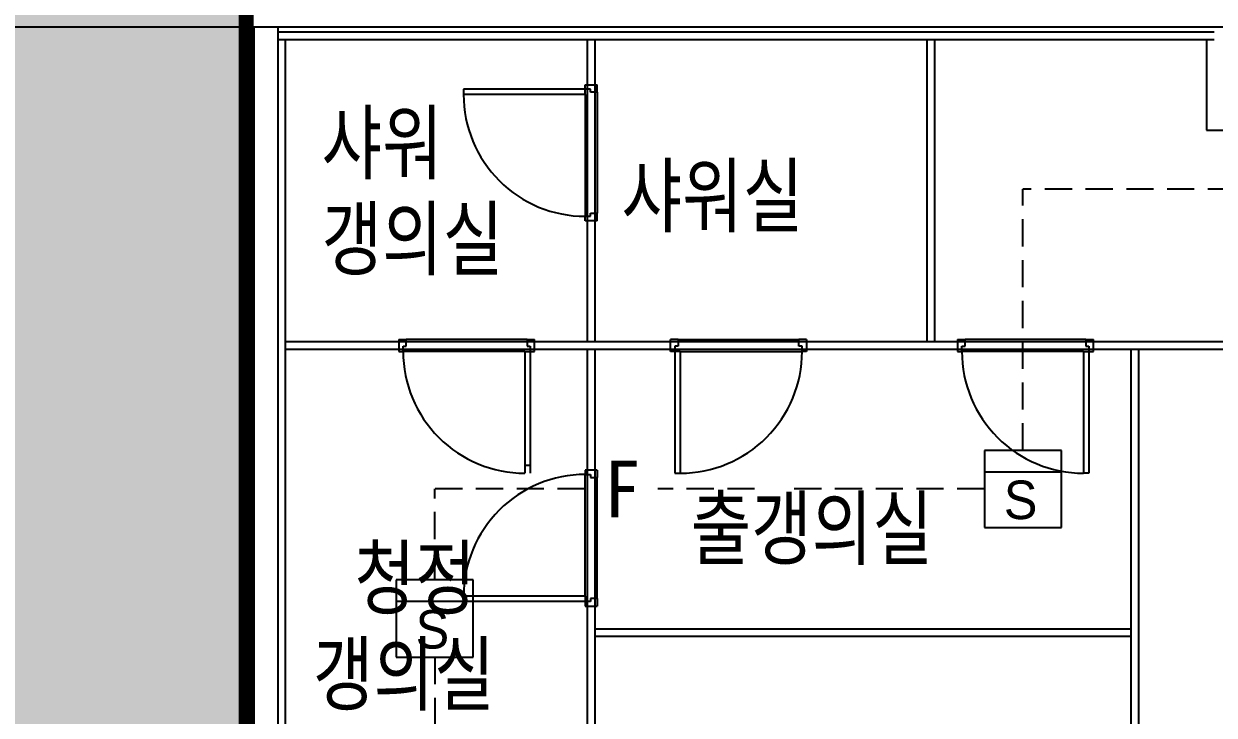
# Model space of a CAD drawing. Header units: millimetres. Extents: x 1710 to 94914, y 1329 to 63037.
# Drawn here: x 22099 to 29981, y 47372 to 51947 of the extents above; entities that cross this region are included whole.
import ezdxf
from ezdxf.enums import TextEntityAlignment as Align

# ---------------------------------------------------------------- set-up
doc = ezdxf.new("R2010")
doc.units = ezdxf.units.MM
doc.header["$LTSCALE"] = 120
doc.linetypes.add('HIDDENX2', pattern=[0.75, 0.5, -0.25])
for name, color, linetype in [('1구역', 41, 'Continuous'), ('ARCH', 9, 'Continuous'), ('DET', 2, 'Continuous'), ('DET-S', 2, 'Continuous'), ('fire', 2, 'Continuous'), ('fire-l', 4, 'Continuous'), ('공사제외', 5, 'Continuous')]:
    doc.layers.add(name, color=color, linetype=linetype)
doc.styles.add('GHD', font='')
doc.styles.add('ghs', font='')
doc.styles.add('돋움', font='')
doc.styles.get('GHD').set_extended_font_data('Dotum')
doc.styles.get('ghs').set_extended_font_data('Dotum')
doc.styles.get('돋움').set_extended_font_data('DotumChe')

# ---------------------------------------------------------------- blocks, each defined once
blk = doc.blocks.new('e-01')
at = {"layer": 'DET'}
for p, q in [((1.5, 1.5), (-1.5, 1.5)), ((-1.5, 1.5), (-1.5, -1.5)), ((1.5, -1.5), (1.5, 1.5)), ((1.5, 0.66), (-1.5, 0.66))]:
    blk.add_line(p, q, dxfattribs=at)
at = {"layer": 'DET-S'}
blk.add_line((-1.5, -1.5), (1.5, -1.5), dxfattribs=at)
at = {"layer": 'DET', "color": 1, "style": 'ghs'}
blk.add_text('S', height=1.5, dxfattribs=at).set_placement((-0.745, -1.172))

msp = doc.modelspace()

# ---------------------------------------------------------------- hatches: boundary and pattern name
at = {"layer": '공사제외', "linetype": 'Continuous'}
msp.add_hatch(color=253, dxfattribs=at).paths.add_polyline_path([(23571.3, 52274.1), (10031.3, 52274.1), (10031.3, 28344.3), (23571.3, 28344.3)])

# ---------------------------------------------------------------- linework, layer by layer
at = {"layer": '1구역', "linetype": 'Continuous', "const_width": 100, "elevation": 0}
msp.add_lwpolyline([(23571.3, 51924.1), (23571.3, 46196.6), (23571.3, 44357), (40531.3, 44357), (40531.3, 42084.2), (44142.7, 42084.2), (44142.7, 52274.1), (23571.3, 52274.1)], close=True, dxfattribs=at)
at = {"layer": 'ARCH', "color": 9}
for p, q in [((23781.3, 51924.1, 0), (10331.3, 51924.1, 0)), ((23781.3, 51924.1, 0), (10331.3, 51924.1, 0)), ((23781.3, 51924.1, 0), (10331.3, 51924.1, 0)), ((23571.3, 51924.1, 0), (23571.3, 43664.2, 0)), ((23621.3, 51924.1, 0), (23621.3, 44284.2, 0)), ((59231.3, 51924.2, 0), (23781.3, 51924.1, 0)), ((59231.3, 51924.2, 0), (23781.3, 51924.1, 0)), ((23781.3, 51924.1, 0), (23781.3, 44444.2, 0)), ((23781.3, 51894.2, 0), (29981.3, 51894.2, 0)), ((23781.3, 51844.2, 0), (29981.3, 51844.2, 0)), ((23831.3, 44494.2, 0), (23831.3, 51844.2, 0)), ((25831.3, 49844.2, 0), (25831.3, 51844.2, 0)), ((25881.3, 49844.2, 0), (25881.3, 51844.2, 0)), ((28081.3, 49844.2, 0), (28081.3, 51844.2, 0)), ((28131.3, 49844.2, 0), (28131.3, 51844.2, 0)), ((29931.3, 51844.2, 0), (29931.3, 51244.2, 0)), ((25816.3, 51514.8, 0), (25011.1, 51514.8, 0)), ((25011.1, 51514.8, 0), (25011.1, 51479.6, 0)), ((25816.3, 51479.6, 0), (25011.1, 51479.6, 0)), ((25816.3, 51514.8, 0), (25816.3, 51544.2, 0)), ((25816.3, 51544.2, 0), (25896.3, 51544.2, 0)), ((25852.2, 51514.8, 0), (25816.3, 51514.8, 0)), ((25816.3, 51479.6, 0), (25816.3, 51514.8, 0)), ((25816.3, 51479.6, 0), (25816.3, 50673.6, 0)), ((25831.3, 51544.2, 0), (25881.3, 51544.2, 0)), ((25831.3, 51544.2, 0), (25881.3, 51544.2, 0)), ((25852.2, 51494.3, 0), (25852.2, 51514.8, 0)), ((25896.3, 51494.3, 0), (25852.2, 51494.3, 0)), ((25896.3, 51494.3, 0), (25896.3, 51544.2, 0)), ((25896.3, 51494.3, 0), (25896.3, 50694.1, 0)), ((29931.3, 51244.2, 0), (30631.3, 51244.2, 0)), ((25852.2, 50694.1, 0), (25896.3, 50694.1, 0)), ((25852.2, 50673.6, 0), (25852.2, 50694.1, 0)), ((25852.2, 50673.6, 0), (25852.2, 50694.1, 0)), ((25896.3, 50644.2, 0), (25896.3, 50694.1, 0)), ((25816.3, 50673.6, 0), (25852.2, 50673.6, 0)), ((25816.3, 50644.2, 0), (25816.3, 50673.6, 0)), ((25896.3, 50644.2, 0), (25816.3, 50644.2, 0)), ((25881.3, 50644.2, 0), (25831.3, 50644.2, 0)), ((23831.3, 49844.2, 0), (29431.3, 49844.2, 0)), ((24581.3, 49859.2, 0), (24581.3, 49779.2, 0)), ((24581.3, 49859.2, 0), (24631.2, 49859.2, 0)), ((24581.3, 49844.2, 0), (24581.3, 49794.2, 0)), ((24631.2, 49815.1, 0), (24631.2, 49859.2, 0)), ((25431.5, 49859.2, 0), (24631.2, 49859.2, 0)), ((25431.5, 49859.2, 0), (25431.5, 49815.1, 0)), ((25431.5, 49859.2, 0), (25481.3, 49859.2, 0)), ((25481.3, 49779.2, 0), (25481.3, 49859.2, 0)), ((25481.3, 49794.2, 0), (25481.3, 49844.2, 0)), ((25481.3, 49794.2, 0), (25481.3, 49844.2, 0)), ((26381.3, 49779.2, 0), (26381.3, 49859.2, 0)), ((26431.2, 49859.2, 0), (26381.3, 49859.2, 0)), ((26381.3, 49794.2, 0), (26381.3, 49844.2, 0)), ((26381.3, 49794.2, 0), (26381.3, 49844.2, 0)), ((26431.2, 49859.2, 0), (26431.2, 49815.1, 0)), ((26431.2, 49859.2, 0), (27231.5, 49859.2, 0)), ((27231.5, 49815.1, 0), (27231.5, 49859.2, 0)), ((27281.3, 49859.2, 0), (27231.5, 49859.2, 0)), ((27281.3, 49859.2, 0), (27281.3, 49779.2, 0)), ((27281.3, 49844.2, 0), (27281.3, 49794.2, 0)), ((28281.3, 49859.2, 0), (28281.3, 49779.2, 0)), ((28281.3, 49859.2, 0), (28331.2, 49859.2, 0)), ((28281.3, 49844.2, 0), (28281.3, 49794.2, 0)), ((28331.2, 49815.1, 0), (28331.2, 49859.2, 0)), ((29131.5, 49859.2, 0), (28331.2, 49859.2, 0)), ((29131.5, 49859.2, 0), (29131.5, 49815.1, 0)), ((29131.5, 49859.2, 0), (29181.3, 49859.2, 0)), ((29181.3, 49779.2, 0), (29181.3, 49859.2, 0)), ((29181.3, 49794.2, 0), (29181.3, 49844.2, 0)), ((29181.3, 49794.2, 0), (29181.3, 49844.2, 0)), ((29431.3, 49844.2, 0), (42281.3, 49844.2, 0)), ((23831.3, 49794.2, 0), (42281.3, 49794.2, 0)), ((24581.3, 49779.2, 0), (24610.7, 49779.2, 0)), ((24610.7, 49815.1, 0), (24631.2, 49815.1, 0)), ((24610.7, 49779.2, 0), (24610.7, 49815.1, 0)), ((24610.7, 49815.1, 0), (24631.2, 49815.1, 0)), ((25416.7, 49779.2, 0), (24610.7, 49779.2, 0)), ((25416.7, 49779.2, 0), (25416.7, 48974, 0)), ((25416.7, 49779.2, 0), (25452, 49779.2, 0)), ((25431.5, 49815.1, 0), (25452, 49815.1, 0)), ((25452, 49815.1, 0), (25452, 49779.2, 0)), ((25452, 49779.2, 0), (25481.3, 49779.2, 0)), ((25452, 49779.2, 0), (25452, 48974, 0)), ((25831.3, 46244.2, 0), (25831.3, 49794.2, 0)), ((25881.3, 46244.2, 0), (25881.3, 49794.2, 0)), ((26410.7, 49779.2, 0), (26381.3, 49779.2, 0)), ((26410.7, 49815.1, 0), (26410.7, 49779.2, 0)), ((26431.2, 49815.1, 0), (26410.7, 49815.1, 0)), ((26410.7, 49779.2, 0), (26410.7, 48974, 0)), ((26446, 49779.2, 0), (26410.7, 49779.2, 0)), ((26446, 49779.2, 0), (26446, 48974, 0)), ((26446, 49779.2, 0), (27252, 49779.2, 0)), ((27252, 49815.1, 0), (27231.5, 49815.1, 0)), ((27252, 49815.1, 0), (27231.5, 49815.1, 0)), ((27252, 49779.2, 0), (27252, 49815.1, 0)), ((27281.3, 49779.2, 0), (27252, 49779.2, 0)), ((28281.3, 49779.2, 0), (28310.7, 49779.2, 0)), ((28310.7, 49815.1, 0), (28331.2, 49815.1, 0)), ((28310.7, 49779.2, 0), (28310.7, 49815.1, 0)), ((28310.7, 49815.1, 0), (28331.2, 49815.1, 0)), ((29116.7, 49779.2, 0), (28310.7, 49779.2, 0)), ((29116.7, 49779.2, 0), (29116.7, 48974, 0)), ((29116.7, 49779.2, 0), (29152, 49779.2, 0)), ((29131.5, 49815.1, 0), (29152, 49815.1, 0)), ((29152, 49815.1, 0), (29152, 49779.2, 0)), ((29152, 49779.2, 0), (29181.3, 49779.2, 0)), ((29152, 49779.2, 0), (29152, 48974, 0)), ((29431.3, 46244.2, 0), (29431.3, 49794.2, 0)), ((29481.3, 46244.2, 0), (29481.3, 49794.2, 0)), ((25452, 49024, 0), (25416.7, 49024, 0)), ((25816.3, 48994.2, 0), (25816.3, 48964.8, 0)), ((25896.3, 48994.2, 0), (25816.3, 48994.2, 0)), ((25816.3, 48964.8, 0), (25852.2, 48964.8, 0)), ((25816.3, 48158.8, 0), (25816.3, 48964.8, 0)), ((25881.3, 48994.2, 0), (25831.3, 48994.2, 0)), ((25852.2, 48964.8, 0), (25852.2, 48944.3, 0)), ((25852.2, 48964.8, 0), (25852.2, 48944.3, 0)), ((25896.3, 48994.2, 0), (25896.3, 48944.3, 0)), ((26410.7, 48974, 0), (26446, 48974, 0)), ((29152, 48974, 0), (29116.7, 48974, 0)), ((25852.2, 48944.3, 0), (25896.3, 48944.3, 0)), ((25896.3, 48144.1, 0), (25896.3, 48944.3, 0)), ((25816.3, 48158.8, 0), (25011.1, 48158.8, 0)), ((25011.1, 48123.6, 0), (25011.1, 48158.8, 0)), ((25816.3, 48123.6, 0), (25011.1, 48123.6, 0)), ((25816.3, 48158.8, 0), (25816.3, 48123.6, 0)), ((25816.3, 48123.6, 0), (25816.3, 48094.2, 0)), ((25852.2, 48123.6, 0), (25816.3, 48123.6, 0)), ((25816.3, 48094.2, 0), (25896.3, 48094.2, 0)), ((25831.3, 48094.2, 0), (25881.3, 48094.2, 0)), ((25831.3, 48094.2, 0), (25881.3, 48094.2, 0)), ((25852.2, 48144.1, 0), (25852.2, 48123.6, 0)), ((25896.3, 48144.1, 0), (25852.2, 48144.1, 0)), ((25896.3, 48144.1, 0), (25896.3, 48094.2, 0)), ((25881.3, 47944.2, 0), (29431.3, 47944.2, 0)), ((25881.3, 47894.2, 0), (29431.3, 47894.2, 0))]:
    msp.add_line(p, q, dxfattribs=at)
for centre, start, end in [((25815.8, 51478.3, 0), 179.91508, 270.03615), ((25415.4, 49778.6, 0), 179.96385, 270.08492), ((26447.3, 49778.6, 0), 269.91508, 0.03615), ((29115.4, 49778.6, 0), 179.96385, 270.08492), ((25815.8, 48160.2, 0), 89.96385, 180.08492)]:
    msp.add_arc(centre, 804.7, start, end, dxfattribs=at)
at = {"layer": 'fire-l', "linetype": 'HIDDENX2', "ltscale": 3}
for p, q in [((28714.9, 49124.1, 0), (28714.9, 50853.2, 0)), ((31199.8, 50853.2, 0), (28714.9, 50853.2, 0)), ((25812.8, 48869.1, 0), (24819.7, 48869.1, 0)), ((24819.7, 48267.1, 0), (24819.7, 48869.1, 0)), ((26937.9, 48869.1, 0), (26296.3, 48869.1, 0)), ((28459.9, 48869.1, 0), (27173.8, 48869.1, 0)), ((24819.7, 47757.1, 0), (24819.7, 46955.1, 0))]:
    msp.add_line(p, q, dxfattribs=at)
at = {"layer": '공사제외', "linetype": 'Continuous', "elevation": 0}
msp.add_lwpolyline([(23571.3, 52274.1), (10031.3, 52274.1), (10031.3, 28344.3), (23571.3, 28344.3)], close=True, dxfattribs=at)

# ---------------------------------------------------------------- block references
at = {"layer": 'fire-l', "xscale": 170, "yscale": 170, "zscale": 170}
for p in [(28714.9, 48869.1, 0), (24819.7, 48012.1, 0)]:
    msp.add_blockref('e-01', p, dxfattribs=at)

# ---------------------------------------------------------------- texts
at = {"layer": 'ARCH', "color": 9, "style": 'GHD', "width": 0.8}
for s, p in [('샤워', (24070.1, 50961.8, 0)), ('샤워실', (26056.5, 50611, -2807)), ('갱의실', (24070.1, 50325.1, 0)), ('출갱의실', (26513.4, 48409.7, -2807)), ('청정', (24288.4, 48082.1, 0)), ('갱의실', (24012.5, 47445.4, 0))]:
    msp.add_text(s, height=400, dxfattribs=at).set_placement(p)
at = {"layer": 'fire', "linetype": 'HIDDENX2', "ltscale": 2, "style": '돋움'}
msp.add_text('F', height=375, dxfattribs=at).set_placement((26062.3, 48869.1, 0), align=Align.MIDDLE)

doc.saveas('drawing.dxf')
